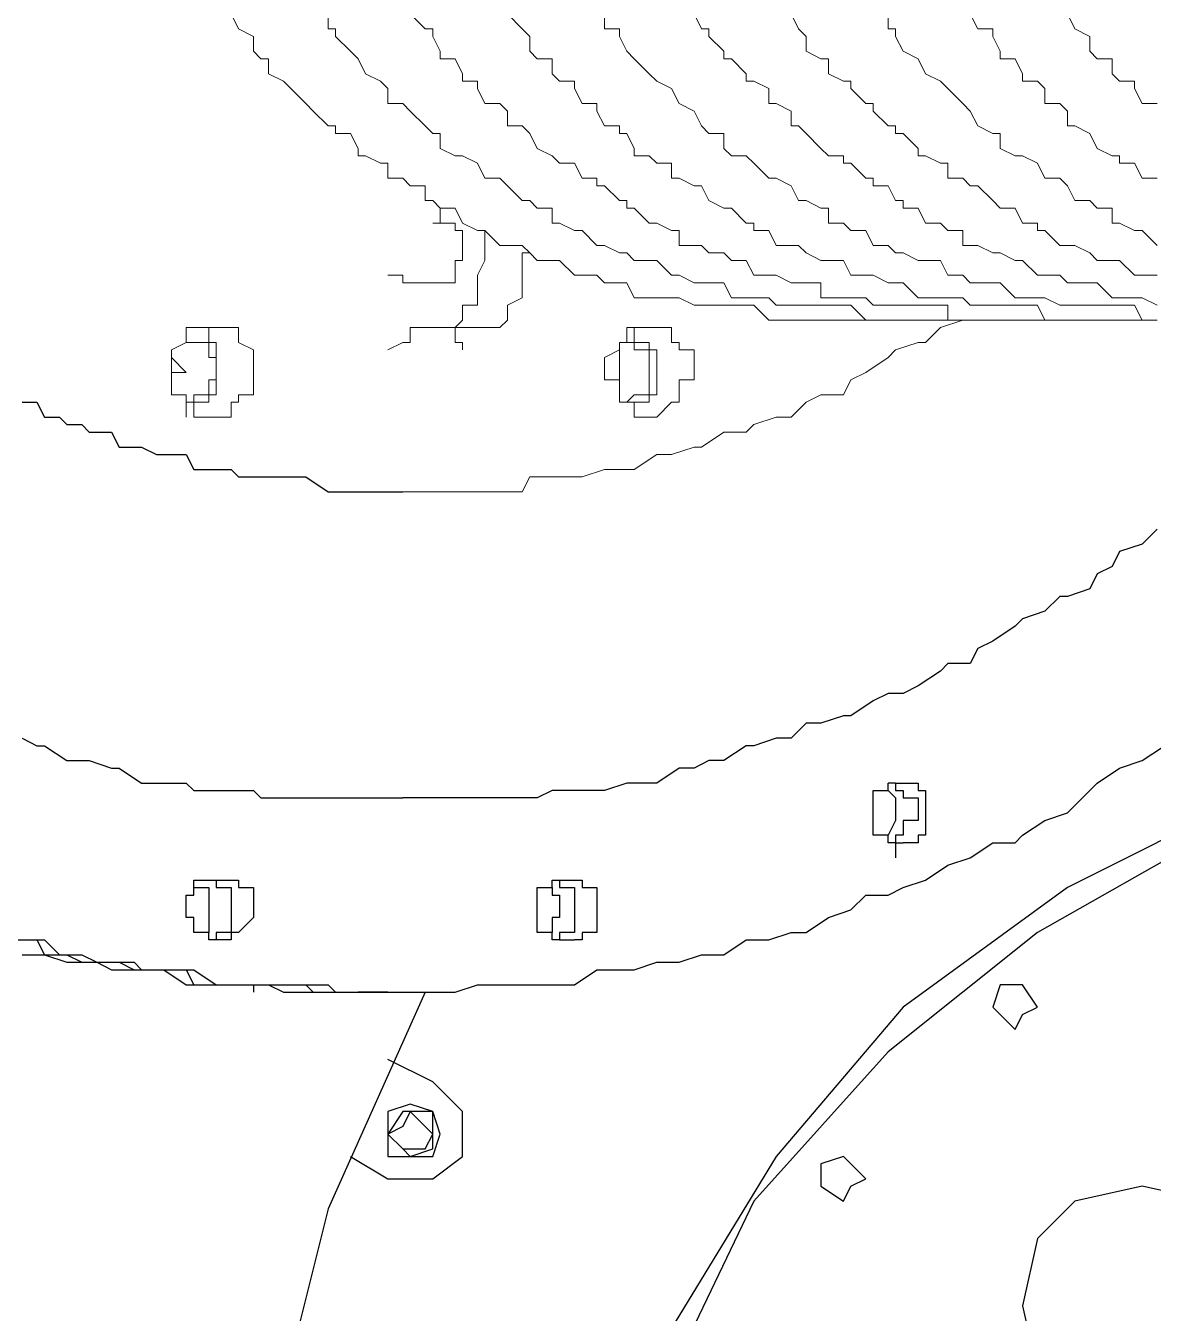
# Model space of a CAD drawing. Header units: millimetres. Extents: x 37084 to 180780, y -153145 to -16322.
# Drawn here: x 75277.8 to 75591.9, y -115661.5 to -115302.8 of the extents above; entities that cross this region are included whole.
import ezdxf

# ---------------------------------------------------------------- set-up
doc = ezdxf.new("R2010")
doc.units = ezdxf.units.MM
doc.header["$MEASUREMENT"] = 0
doc.linetypes.add('CONTINU', pattern=[0])
doc.layers.add('00', color=5, linetype='Continuous', lineweight=9)

# ---------------------------------------------------------------- blocks, each defined once
blk = doc.blocks.new('MBA')
at = {"color": 0, "linetype": 'ByBlock', "lineweight": 25}
for points in [[(1957638.08, 286330.96), (1957644.32, 286330.96), (1957648.48, 286326.8), (1957654.72, 286326.8), (1957658.88, 286324.72), (1957663.04, 286324.72), (1957669.28, 286324.72), (1957671.36, 286322.64), (1957677.6, 286322.64), (1957683.84, 286322.64), (1957685.92, 286322.64), (1957692.17, 286318.48), (1957696.33, 286318.48), (1957702.57, 286318.48), (1957706.73, 286318.48), (1957710.89, 286318.48), (1957717.13, 286318.48), (1957723.37, 286318.48), (1957725.45, 286316.4), (1957731.69, 286316.4)], [(1957638.08, 286387.13), (1957642.24, 286385.05), (1957644.32, 286385.05), (1957650.56, 286380.89), (1957654.72, 286380.89), (1957656.8, 286380.89), (1957663.04, 286378.81), (1957665.12, 286378.81), (1957671.36, 286374.65), (1957675.52, 286374.65), (1957677.6, 286374.65), (1957683.84, 286374.65), (1957685.92, 286372.57), (1957692.17, 286372.57), (1957696.33, 286372.57), (1957702.57, 286372.57), (1957704.65, 286370.49), (1957706.73, 286370.49), (1957712.97, 286370.49), (1957717.13, 286370.49), (1957723.37, 286370.49), (1957725.45, 286370.49), (1957731.69, 286370.49), (1957733.77, 286370.49), (1957737.93, 286370.49)], [(1957638.08, 286480.74), (1957642.24, 286480.74), (1957644.32, 286476.58), (1957648.48, 286476.58), (1957650.56, 286474.5), (1957654.72, 286474.5), (1957656.8, 286472.42), (1957658.88, 286472.42), (1957663.04, 286472.42), (1957665.12, 286468.26), (1957669.28, 286468.26), (1957671.36, 286468.26), (1957675.52, 286466.17), (1957677.6, 286466.17), (1957679.68, 286466.17), (1957683.84, 286466.17), (1957685.92, 286462.01), (1957690.09, 286462.01), (1957692.17, 286462.01), (1957696.33, 286462.01), (1957698.41, 286459.93), (1957702.57, 286459.93), (1957704.65, 286459.93), (1957706.73, 286459.93), (1957710.89, 286459.93), (1957712.97, 286459.93), (1957717.13, 286459.93), (1957723.37, 286455.77), (1957725.45, 286455.77), (1957729.61, 286455.77), (1957731.69, 286455.77), (1957733.77, 286455.77), (1957737.93, 286455.77), (1957740.01, 286455.77), (1957744.17, 286455.77)], [(1957638.08, 286326.8), (1957644.32, 286326.8), (1957650.56, 286324.72), (1957654.72, 286324.72), (1957658.88, 286324.72), (1957663.04, 286322.64), (1957669.28, 286322.64), (1957671.36, 286322.64), (1957677.6, 286322.64), (1957683.84, 286318.48), (1957685.92, 286318.48), (1957692.17, 286318.48), (1957696.33, 286318.48), (1957702.57, 286318.48), (1957706.73, 286318.48), (1957710.89, 286316.4), (1957717.13, 286316.4), (1957719.21, 286316.4), (1957725.45, 286316.4), (1957731.69, 286316.4)], [(1957636, 286330.96), (1957642.24, 286330.96), (1957644.32, 286326.8), (1957650.56, 286326.8), (1957654.72, 286324.72), (1957658.88, 286324.72), (1957665.12, 286324.72), (1957669.28, 286322.64), (1957675.52, 286322.64), (1957677.6, 286322.64), (1957683.84, 286322.64), (1957685.92, 286318.48), (1957692.17, 286318.48), (1957698.41, 286318.48), (1957702.57, 286318.48), (1957706.73, 286318.48), (1957710.89, 286318.48), (1957717.13, 286318.48), (1957719.21, 286316.4), (1957725.45, 286316.4), (1957731.69, 286316.4)], [(1957740.01, 286316.4), (1957746.25, 286316.4), (1957752.49, 286316.4), (1957758.73, 286316.4), (1957764.97, 286318.48), (1957771.21, 286318.48), (1957779.53, 286318.48), (1957785.77, 286318.48), (1957792.01, 286318.48), (1957798.25, 286322.64), (1957804.49, 286322.64), (1957808.65, 286322.64), (1957814.89, 286324.72), (1957821.14, 286324.72), (1957827.38, 286326.8), (1957833.62, 286326.8), (1957839.86, 286330.96), (1957846.1, 286330.96), (1957852.34, 286333.04), (1957856.5, 286333.04), (1957862.74, 286337.21), (1957868.98, 286339.29), (1957873.14, 286343.45), (1957879.38, 286343.45), (1957883.54, 286345.53), (1957889.78, 286347.61), (1957896.02, 286351.77), (1957902.26, 286353.85), (1957908.5, 286358.01), (1957914.74, 286358.01), (1957916.82, 286360.09), (1957923.06, 286364.25), (1957929.3, 286366.33), (1957935.54, 286372.57), (1957937.62, 286374.65), (1957943.86, 286378.81), (1957950.1, 286380.89), (1957956.35, 286385.05)], [(1957954.27, 286445.37), (1957950.1, 286441.21), (1957943.86, 286439.13), (1957941.78, 286434.97), (1957937.62, 286432.89), (1957935.54, 286428.73), (1957929.3, 286426.65), (1957927.22, 286426.65), (1957923.06, 286422.49), (1957916.82, 286420.41), (1957914.74, 286418.33), (1957908.5, 286414.17), (1957904.34, 286412.09), (1957902.26, 286407.93), (1957896.02, 286407.93), (1957893.94, 286405.85), (1957887.7, 286401.69), (1957883.54, 286399.61), (1957879.38, 286399.61), (1957875.22, 286397.53), (1957868.98, 286393.37), (1957866.9, 286393.37), (1957860.66, 286391.29), (1957856.5, 286391.29), (1957852.34, 286387.13), (1957848.18, 286387.13), (1957841.94, 286385.05), (1957839.86, 286385.05), (1957833.62, 286380.89), (1957829.46, 286380.89), (1957825.3, 286378.81), (1957821.14, 286378.81), (1957814.89, 286374.65), (1957808.65, 286374.65), (1957806.57, 286374.65), (1957800.33, 286372.57), (1957798.25, 286372.57), (1957792.01, 286372.57), (1957785.77, 286372.57), (1957781.61, 286370.49), (1957777.45, 286370.49), (1957773.29, 286370.49), (1957767.05, 286370.49), (1957760.81, 286370.49), (1957758.73, 286370.49), (1957752.49, 286370.49), (1957750.41, 286370.49), (1957744.17, 286370.49)], [(1958228.85, 286337.21), (1958181, 286360.09), (1958126.92, 286374.65), (1958072.83, 286380.89), (1958018.75, 286374.65), (1957968.83, 286360.09), (1957920.98, 286333.04), (1957879.38, 286299.76), (1957841.94, 286258.16), (1957819.05, 286210.32)], [(1957881.46, 286358.01), (1957879.38, 286358.01), (1957879.38, 286360.09), (1957875.22, 286360.09), (1957875.22, 286364.25), (1957875.22, 286366.33), (1957875.22, 286370.49), (1957875.22, 286372.57), (1957879.38, 286372.57), (1957879.38, 286374.65)], [(1957881.46, 286374.65), (1957879.38, 286374.65)], [(1957881.46, 286374.65), (1957883.54, 286374.65)], [(1957881.46, 286374.65), (1957881.46, 286372.57), (1957883.54, 286372.57), (1957883.54, 286370.49), (1957887.7, 286370.49), (1957887.7, 286366.33), (1957887.7, 286364.25), (1957883.54, 286364.25), (1957883.54, 286360.09), (1957881.46, 286360.09), (1957881.46, 286358.01), (1957883.54, 286358.01)], [(1957883.54, 286374.65), (1957887.7, 286374.65), (1957887.7, 286372.57), (1957889.78, 286372.57), (1957889.78, 286370.49), (1957889.78, 286366.33), (1957889.78, 286364.25), (1957889.78, 286360.09), (1957887.7, 286360.09), (1957887.7, 286358.01)], [(1957737.93, 286370.49), (1957744.17, 286370.49)], [(1957979.23, 286370.49), (1957929.3, 286345.53), (1957883.54, 286312.24), (1957848.18, 286270.64), (1957819.05, 286222.8), (1957800.33, 286168.71), (1957794.09, 286114.63), (1957798.25, 286058.46), (1957812.81, 286004.38), (1957835.7, 285952.38), (1957873.14, 285910.77), (1957914.74, 285873.33), (1957962.59, 285846.29), (1958016.67, 285829.65), (1958070.75, 285823.41), (1958126.92, 285827.57), (1958181, 285842.13), (1958228.85, 285869.17), (1958274.61, 285904.53), (1958309.97, 285948.22), (1958337.01, 285998.14), (1958351.58, 286052.22), (1958357.82, 286106.31)], [(1957879.38, 286372.57), (1957881.46, 286370.49), (1957881.46, 286366.33), (1957881.46, 286364.25), (1957879.38, 286360.09)], [(1957881.46, 286358.01), (1957881.46, 286353.85)], [(1957887.7, 286358.01), (1957883.54, 286358.01)], [(1957692.17, 286330.96), (1957690.09, 286330.96), (1957690.09, 286333.04), (1957685.92, 286333.04), (1957685.92, 286337.21), (1957683.84, 286337.21), (1957683.84, 286339.29), (1957683.84, 286343.45), (1957685.92, 286343.45), (1957685.92, 286345.53), (1957685.92, 286347.61), (1957690.09, 286347.61), (1957692.17, 286347.61)], [(1957685.92, 286345.53), (1957690.09, 286345.53), (1957690.09, 286343.45), (1957690.09, 286339.29), (1957690.09, 286337.21), (1957690.09, 286333.04), (1957685.92, 286333.04)], [(1957690.09, 286347.61), (1957692.17, 286347.61), (1957692.17, 286345.53), (1957696.33, 286345.53), (1957696.33, 286343.45), (1957696.33, 286339.29), (1957696.33, 286337.21), (1957696.33, 286333.04), (1957692.17, 286333.04), (1957692.17, 286330.96), (1957690.09, 286330.96)], [(1957692.17, 286347.61), (1957696.33, 286347.61), (1957698.41, 286347.61), (1957698.41, 286345.53), (1957702.57, 286345.53), (1957702.57, 286343.45), (1957702.57, 286339.29), (1957702.57, 286337.21), (1957698.41, 286333.04), (1957696.33, 286333.04), (1957696.33, 286330.96), (1957692.17, 286330.96)], [(1957787.85, 286347.61), (1957787.85, 286345.53), (1957792.01, 286345.53), (1957792.01, 286343.45), (1957792.01, 286339.29), (1957792.01, 286337.21), (1957792.01, 286333.04), (1957787.85, 286333.04), (1957787.85, 286330.96), (1957785.77, 286330.96), (1957785.77, 286333.04), (1957781.61, 286333.04), (1957781.61, 286337.21), (1957781.61, 286339.29), (1957781.61, 286343.45), (1957781.61, 286345.53), (1957785.77, 286345.53), (1957785.77, 286347.61)], [(1957781.61, 286345.53), (1957785.77, 286345.53)], [(1957785.77, 286347.61), (1957787.85, 286347.61)], [(1957785.77, 286345.53), (1957785.77, 286343.45)], [(1957785.77, 286345.53), (1957785.77, 286343.45), (1957787.85, 286343.45), (1957787.85, 286339.29), (1957787.85, 286337.21), (1957785.77, 286337.21), (1957785.77, 286333.04)], [(1957787.85, 286347.61), (1957792.01, 286347.61), (1957794.09, 286347.61), (1957794.09, 286345.53), (1957798.25, 286345.53), (1957798.25, 286343.45), (1957798.25, 286339.29), (1957798.25, 286337.21), (1957798.25, 286333.04), (1957794.09, 286333.04), (1957794.09, 286330.96), (1957792.01, 286330.96)], [(1957787.85, 286330.96), (1957792.01, 286330.96)], [(1957702.57, 286318.48), (1957704.65, 286318.48)], [(1957702.57, 286318.48), (1957702.57, 286316.4)], [(1957750.41, 286316.4), (1957723.37, 286256.08), (1957706.73, 286189.51), (1957704.65, 286120.87), (1957712.97, 286054.3), (1957737.93, 285991.9), (1957767.05, 285931.57), (1957812.81, 285881.65)], [(1957731.69, 286316.4), (1957740.01, 286316.4)], [(1957731.69, 286316.4), (1957733.77, 286316.4)], [(1957740.01, 286316.4), (1957733.77, 286316.4), (1957731.69, 286316.4)], [(1957731.69, 286316.4), (1957733.77, 286316.4)], [(1957908.5, 286312.24), (1957910.58, 286310.16), (1957914.74, 286306), (1957916.82, 286310.16), (1957920.98, 286312.24), (1957916.82, 286318.48), (1957914.74, 286318.48), (1957910.58, 286318.48), (1957908.5, 286312.24)], [(1957752.49, 286291.44), (1957740.01, 286297.68)], [(1957740.01, 286264.4), (1957752.49, 286264.4), (1957760.81, 286270.64), (1957760.81, 286283.12), (1957752.49, 286291.44)], [(1957740.01, 286276.88), (1957740.01, 286270.64), (1957746.25, 286270.64), (1957752.49, 286270.64), (1957754.57, 286276.88), (1957752.49, 286283.12), (1957746.25, 286285.2), (1957740.01, 286283.12), (1957740.01, 286276.88)], [(1957740.01, 286276.88), (1957744.17, 286272.72), (1957746.25, 286270.64), (1957752.49, 286272.72), (1957752.49, 286276.88), (1957752.49, 286283.12), (1957746.25, 286283.12), (1957744.17, 286283.12), (1957740.01, 286276.88)], [(1957740.01, 286276.88), (1957744.17, 286272.72), (1957746.25, 286272.72), (1957750.41, 286272.72), (1957752.49, 286276.88), (1957750.41, 286278.96), (1957746.25, 286283.12), (1957744.17, 286278.96), (1957740.01, 286276.88)], [(1957729.61, 286270.64), (1957740.01, 286264.4)], [(1957860.66, 286264.4), (1957860.66, 286262.32), (1957866.9, 286258.16), (1957868.98, 286262.32), (1957873.14, 286264.4), (1957868.98, 286268.56), (1957866.9, 286270.64), (1957860.66, 286268.56), (1957860.66, 286264.4)], [(1957916.82, 286229.04), (1957920.98, 286210.32), (1957931.38, 286197.83), (1957950.1, 286193.67), (1957968.83, 286197.83), (1957979.23, 286210.32), (1957985.47, 286229.04), (1957979.23, 286247.76), (1957968.83, 286258.16), (1957950.1, 286262.32), (1957931.38, 286258.16), (1957920.98, 286247.76), (1957916.82, 286229.04)]]:
    blk.add_lwpolyline(points, dxfattribs=at)
at = {"color": 0, "linetype": 'ByBlock', "lineweight": 13}
for points in [[(1957873.14, 286503.62), (1957868.98, 286503.62), (1957866.9, 286503.62), (1957862.74, 286503.62), (1957860.66, 286503.62), (1957856.5, 286503.62), (1957854.42, 286503.62), (1957852.34, 286503.62), (1957848.18, 286503.62), (1957846.1, 286503.62), (1957841.94, 286507.78), (1957839.86, 286507.78), (1957835.7, 286507.78), (1957833.62, 286507.78), (1957829.46, 286507.78), (1957827.38, 286507.78), (1957825.3, 286507.78), (1957821.14, 286509.86), (1957819.05, 286509.86), (1957814.89, 286509.86), (1957812.81, 286509.86), (1957808.65, 286509.86), (1957806.57, 286514.02), (1957804.49, 286514.02), (1957800.33, 286514.02), (1957798.25, 286516.1), (1957794.09, 286516.1), (1957792.01, 286516.1), (1957787.85, 286520.26), (1957785.77, 286520.26), (1957781.61, 286520.26), (1957779.53, 286522.34), (1957777.45, 286524.42), (1957773.29, 286524.42), (1957771.21, 286524.42), (1957767.05, 286528.58), (1957764.97, 286528.58), (1957760.81, 286530.66), (1957758.73, 286534.82), (1957754.57, 286534.82), (1957752.49, 286536.9), (1957750.41, 286536.9), (1957750.41, 286541.06), (1957746.25, 286541.06), (1957744.17, 286543.14), (1957740.01, 286543.14), (1957740.01, 286547.3), (1957737.93, 286547.3), (1957733.77, 286549.38), (1957731.69, 286549.38), (1957731.69, 286551.46), (1957729.61, 286555.62), (1957725.45, 286555.62), (1957725.45, 286557.7), (1957723.37, 286557.7), (1957719.21, 286561.86), (1957717.13, 286563.94), (1957712.97, 286568.1), (1957710.89, 286570.18), (1957706.73, 286572.26), (1957706.73, 286576.42), (1957704.65, 286576.42), (1957702.57, 286578.5), (1957702.57, 286582.66), (1957698.41, 286584.74), (1957696.33, 286588.9)], [(1957900.18, 286503.62), (1957896.02, 286503.62), (1957893.94, 286503.62), (1957889.78, 286503.62), (1957887.7, 286503.62), (1957883.54, 286503.62), (1957881.46, 286503.62), (1957879.38, 286503.62), (1957875.22, 286503.62), (1957873.14, 286503.62), (1957868.98, 286507.78), (1957866.9, 286507.78), (1957862.74, 286507.78), (1957860.66, 286507.78), (1957856.5, 286507.78), (1957854.42, 286507.78), (1957852.34, 286507.78), (1957848.18, 286507.78), (1957846.1, 286509.86), (1957841.94, 286509.86), (1957839.86, 286509.86), (1957835.7, 286509.86), (1957833.62, 286514.02), (1957829.46, 286514.02), (1957827.38, 286514.02), (1957825.3, 286514.02), (1957821.14, 286516.1), (1957819.05, 286516.1), (1957814.89, 286520.26), (1957812.81, 286520.26), (1957808.65, 286520.26), (1957806.57, 286522.34), (1957804.49, 286522.34), (1957800.33, 286524.42), (1957798.25, 286524.42), (1957794.09, 286528.58), (1957792.01, 286528.58), (1957787.85, 286530.66), (1957785.77, 286530.66), (1957785.77, 286534.82), (1957781.61, 286534.82), (1957779.53, 286536.9), (1957777.45, 286536.9), (1957773.29, 286541.06), (1957771.21, 286543.14), (1957767.05, 286543.14), (1957764.97, 286547.3), (1957760.81, 286549.38), (1957758.73, 286549.38), (1957754.57, 286551.46), (1957754.57, 286555.62), (1957752.49, 286555.62), (1957750.41, 286557.7), (1957746.25, 286561.86), (1957744.17, 286563.94), (1957740.01, 286563.94), (1957740.01, 286568.1), (1957737.93, 286570.18), (1957733.77, 286572.26), (1957731.69, 286576.42), (1957729.61, 286578.5), (1957725.45, 286582.66), (1957725.45, 286584.74), (1957723.37, 286584.74), (1957723.37, 286588.9)], [(1957927.22, 286503.62), (1957923.06, 286503.62), (1957920.98, 286503.62), (1957916.82, 286503.62), (1957914.74, 286503.62), (1957910.58, 286503.62), (1957908.5, 286503.62), (1957904.34, 286503.62), (1957902.26, 286503.62), (1957900.18, 286503.62), (1957896.02, 286503.62), (1957896.02, 286507.78), (1957893.94, 286507.78), (1957889.78, 286507.78), (1957887.7, 286507.78), (1957883.54, 286507.78), (1957881.46, 286507.78), (1957879.38, 286507.78), (1957875.22, 286507.78), (1957873.14, 286509.86), (1957868.98, 286509.86), (1957866.9, 286509.86), (1957862.74, 286509.86), (1957860.66, 286509.86), (1957860.66, 286514.02), (1957856.5, 286514.02), (1957854.42, 286514.02), (1957852.34, 286514.02), (1957848.18, 286516.1), (1957846.1, 286516.1), (1957841.94, 286516.1), (1957839.86, 286520.26), (1957835.7, 286520.26), (1957833.62, 286522.34), (1957829.46, 286522.34), (1957827.38, 286524.42), (1957825.3, 286524.42), (1957821.14, 286524.42), (1957821.14, 286528.58), (1957819.05, 286528.58), (1957814.89, 286530.66), (1957812.81, 286530.66), (1957808.65, 286534.82), (1957806.57, 286534.82), (1957806.57, 286536.9), (1957804.49, 286536.9), (1957800.33, 286541.06), (1957798.25, 286541.06), (1957798.25, 286543.14), (1957794.09, 286543.14), (1957792.01, 286547.3), (1957787.85, 286547.3), (1957785.77, 286549.38), (1957781.61, 286551.46), (1957779.53, 286555.62), (1957777.45, 286557.7), (1957773.29, 286557.7), (1957773.29, 286561.86), (1957771.21, 286563.94), (1957767.05, 286563.94), (1957764.97, 286568.1), (1957764.97, 286570.18), (1957760.81, 286570.18), (1957760.81, 286572.26), (1957758.73, 286576.42), (1957754.57, 286576.42), (1957754.57, 286578.5), (1957752.49, 286582.66), (1957752.49, 286584.74), (1957750.41, 286584.74), (1957746.25, 286588.9)], [(1957950.1, 286503.62), (1957948.02, 286503.62), (1957943.86, 286503.62), (1957941.78, 286503.62), (1957937.62, 286503.62), (1957935.54, 286503.62), (1957931.38, 286503.62), (1957929.3, 286503.62), (1957927.22, 286503.62), (1957923.06, 286503.62), (1957920.98, 286507.78), (1957916.82, 286507.78), (1957914.74, 286507.78), (1957910.58, 286507.78), (1957908.5, 286507.78), (1957904.34, 286507.78), (1957902.26, 286507.78), (1957900.18, 286509.86), (1957896.02, 286509.86), (1957893.94, 286509.86), (1957889.78, 286509.86), (1957887.7, 286509.86), (1957883.54, 286514.02), (1957881.46, 286514.02), (1957879.38, 286514.02), (1957875.22, 286516.1), (1957873.14, 286516.1), (1957868.98, 286516.1), (1957866.9, 286520.26), (1957862.74, 286520.26), (1957860.66, 286520.26), (1957856.5, 286522.34), (1957854.42, 286524.42), (1957852.34, 286524.42), (1957848.18, 286524.42), (1957846.1, 286528.58), (1957841.94, 286528.58), (1957841.94, 286530.66), (1957839.86, 286530.66), (1957835.7, 286534.82), (1957833.62, 286534.82), (1957829.46, 286536.9), (1957827.38, 286541.06), (1957825.3, 286541.06), (1957821.14, 286543.14), (1957819.05, 286543.14), (1957819.05, 286547.3), (1957814.89, 286547.3), (1957812.81, 286549.38), (1957808.65, 286549.38), (1957808.65, 286551.46), (1957806.57, 286555.62), (1957804.49, 286555.62), (1957804.49, 286557.7), (1957800.33, 286557.7), (1957798.25, 286561.86), (1957798.25, 286563.94), (1957794.09, 286563.94), (1957792.01, 286568.1), (1957792.01, 286570.18), (1957787.85, 286570.18), (1957785.77, 286572.26), (1957785.77, 286576.42), (1957781.61, 286576.42), (1957779.53, 286578.5), (1957779.53, 286582.66), (1957777.45, 286584.74), (1957773.29, 286588.9)], [(1957954.27, 286503.62), (1957950.1, 286503.62), (1957948.02, 286507.78), (1957943.86, 286507.78), (1957941.78, 286507.78), (1957937.62, 286507.78), (1957935.54, 286507.78), (1957931.38, 286507.78), (1957929.3, 286507.78), (1957927.22, 286507.78), (1957923.06, 286509.86), (1957920.98, 286509.86), (1957916.82, 286509.86), (1957914.74, 286509.86), (1957910.58, 286514.02), (1957908.5, 286514.02), (1957904.34, 286514.02), (1957902.26, 286514.02), (1957900.18, 286516.1), (1957896.02, 286516.1), (1957893.94, 286520.26), (1957889.78, 286520.26), (1957887.7, 286520.26), (1957883.54, 286522.34), (1957881.46, 286522.34), (1957879.38, 286524.42), (1957875.22, 286524.42), (1957873.14, 286528.58), (1957868.98, 286528.58), (1957866.9, 286530.66), (1957862.74, 286530.66), (1957862.74, 286534.82), (1957860.66, 286534.82), (1957856.5, 286536.9), (1957854.42, 286536.9), (1957852.34, 286541.06), (1957848.18, 286543.14), (1957846.1, 286543.14), (1957841.94, 286547.3), (1957839.86, 286549.38), (1957835.7, 286549.38), (1957833.62, 286551.46), (1957833.62, 286555.62), (1957829.46, 286555.62), (1957827.38, 286557.7), (1957825.3, 286561.86), (1957821.14, 286563.94), (1957819.05, 286568.1), (1957814.89, 286570.18), (1957812.81, 286572.26), (1957808.65, 286576.42), (1957806.57, 286578.5), (1957804.49, 286582.66), (1957804.49, 286584.74), (1957800.33, 286584.74), (1957800.33, 286588.9)], [(1957954.27, 286507.78), (1957950.1, 286509.86), (1957948.02, 286509.86), (1957943.86, 286509.86), (1957941.78, 286509.86), (1957937.62, 286514.02), (1957935.54, 286514.02), (1957931.38, 286514.02), (1957929.3, 286514.02), (1957927.22, 286516.1), (1957923.06, 286516.1), (1957920.98, 286516.1), (1957916.82, 286520.26), (1957914.74, 286520.26), (1957910.58, 286522.34), (1957908.5, 286522.34), (1957904.34, 286524.42), (1957902.26, 286524.42), (1957900.18, 286524.42), (1957900.18, 286528.58), (1957896.02, 286528.58), (1957893.94, 286530.66), (1957889.78, 286530.66), (1957887.7, 286534.82), (1957883.54, 286534.82), (1957883.54, 286536.9), (1957881.46, 286536.9), (1957879.38, 286541.06), (1957875.22, 286541.06), (1957875.22, 286543.14), (1957873.14, 286543.14), (1957868.98, 286547.3), (1957866.9, 286547.3), (1957866.9, 286549.38), (1957862.74, 286549.38), (1957860.66, 286551.46), (1957856.5, 286555.62), (1957854.42, 286557.7), (1957852.34, 286557.7), (1957852.34, 286561.86), (1957848.18, 286563.94), (1957846.1, 286563.94), (1957846.1, 286568.1), (1957841.94, 286570.18), (1957839.86, 286570.18), (1957839.86, 286572.26), (1957835.7, 286576.42), (1957833.62, 286576.42), (1957833.62, 286578.5), (1957829.46, 286582.66), (1957829.46, 286584.74), (1957827.38, 286584.74), (1957825.3, 286588.9)], [(1957954.27, 286516.1), (1957950.1, 286516.1), (1957948.02, 286516.1), (1957943.86, 286520.26), (1957941.78, 286520.26), (1957937.62, 286520.26), (1957935.54, 286522.34), (1957931.38, 286524.42), (1957929.3, 286524.42), (1957927.22, 286524.42), (1957923.06, 286528.58), (1957920.98, 286528.58), (1957920.98, 286530.66), (1957916.82, 286530.66), (1957914.74, 286534.82), (1957910.58, 286534.82), (1957908.5, 286536.9), (1957904.34, 286541.06), (1957902.26, 286541.06), (1957900.18, 286543.14), (1957896.02, 286543.14), (1957896.02, 286547.3), (1957893.94, 286547.3), (1957889.78, 286549.38), (1957887.7, 286549.38), (1957887.7, 286551.46), (1957883.54, 286555.62), (1957881.46, 286555.62), (1957881.46, 286557.7), (1957879.38, 286557.7), (1957875.22, 286561.86), (1957875.22, 286563.94), (1957873.14, 286563.94), (1957868.98, 286568.1), (1957868.98, 286570.18), (1957866.9, 286570.18), (1957862.74, 286572.26), (1957862.74, 286576.42), (1957860.66, 286576.42), (1957856.5, 286578.5), (1957856.5, 286582.66), (1957854.42, 286584.74), (1957852.34, 286588.9)], [(1957954.27, 286524.42), (1957950.1, 286528.58), (1957948.02, 286528.58), (1957943.86, 286530.66), (1957941.78, 286530.66), (1957941.78, 286534.82), (1957937.62, 286534.82), (1957935.54, 286536.9), (1957931.38, 286536.9), (1957929.3, 286541.06), (1957927.22, 286543.14), (1957923.06, 286543.14), (1957920.98, 286547.3), (1957916.82, 286549.38), (1957914.74, 286549.38), (1957910.58, 286551.46), (1957910.58, 286555.62), (1957908.5, 286555.62), (1957904.34, 286557.7), (1957902.26, 286561.86), (1957900.18, 286563.94), (1957896.02, 286568.1), (1957893.94, 286570.18), (1957889.78, 286572.26), (1957887.7, 286576.42), (1957883.54, 286578.5), (1957881.46, 286582.66), (1957881.46, 286584.74), (1957879.38, 286584.74), (1957879.38, 286588.9)], [(1957954.27, 286543.14), (1957950.1, 286543.14), (1957948.02, 286547.3), (1957943.86, 286547.3), (1957943.86, 286549.38), (1957941.78, 286549.38), (1957937.62, 286551.46), (1957935.54, 286555.62), (1957931.38, 286557.7), (1957929.3, 286557.7), (1957929.3, 286561.86), (1957927.22, 286563.94), (1957923.06, 286563.94), (1957923.06, 286568.1), (1957920.98, 286570.18), (1957916.82, 286570.18), (1957916.82, 286572.26), (1957914.74, 286576.42), (1957910.58, 286576.42), (1957910.58, 286578.5), (1957908.5, 286582.66), (1957908.5, 286584.74), (1957904.34, 286584.74), (1957902.26, 286588.9)], [(1957954.27, 286563.94), (1957950.1, 286563.94), (1957948.02, 286568.1), (1957948.02, 286570.18), (1957943.86, 286570.18), (1957941.78, 286572.26), (1957941.78, 286576.42), (1957937.62, 286576.42), (1957935.54, 286578.5), (1957935.54, 286582.66), (1957931.38, 286584.74), (1957929.3, 286588.9)], [(1957754.57, 286534.82), (1957754.57, 286530.66)], [(1957758.73, 286530.66), (1957754.57, 286530.66), (1957754.57, 286534.82)], [(1957754.57, 286530.66), (1957752.49, 286530.66)], [(1957760.81, 286528.58), (1957760.81, 286524.42), (1957760.81, 286522.34), (1957760.81, 286520.26), (1957758.73, 286520.26), (1957758.73, 286516.1), (1957758.73, 286514.02), (1957754.57, 286514.02)], [(1957754.57, 286501.54), (1957758.73, 286501.54), (1957760.81, 286503.62), (1957760.81, 286507.78), (1957764.97, 286507.78), (1957764.97, 286509.86), (1957764.97, 286514.02), (1957764.97, 286516.1), (1957767.05, 286520.26), (1957767.05, 286522.34), (1957767.05, 286524.42), (1957767.05, 286528.58)], [(1957760.81, 286528.58), (1957758.73, 286528.58), (1957758.73, 286530.66)], [(1957767.05, 286528.58), (1957767.05, 286524.42)], [(1957767.05, 286501.54), (1957771.21, 286501.54), (1957773.29, 286503.62), (1957773.29, 286507.78), (1957777.45, 286509.86), (1957777.45, 286514.02), (1957777.45, 286516.1), (1957777.45, 286520.26), (1957777.45, 286522.34), (1957779.53, 286522.34)], [(1957746.25, 286514.02), (1957744.17, 286514.02), (1957744.17, 286516.1), (1957740.01, 286516.1)], [(1957754.57, 286514.02), (1957746.25, 286514.02)], [(1957900.18, 286503.62), (1957893.94, 286501.54), (1957889.78, 286497.38), (1957887.7, 286497.38), (1957881.46, 286495.3), (1957879.38, 286493.22), (1957873.14, 286489.06), (1957868.98, 286486.98), (1957866.9, 286482.82), (1957860.66, 286482.82), (1957856.5, 286480.74), (1957852.34, 286476.58), (1957848.18, 286476.58), (1957841.94, 286474.5), (1957839.86, 286472.42), (1957833.62, 286472.42), (1957827.38, 286468.26), (1957825.3, 286468.26), (1957819.05, 286466.17), (1957814.89, 286466.17), (1957808.65, 286462.01), (1957804.49, 286462.01), (1957800.33, 286462.01), (1957794.09, 286459.93), (1957792.01, 286459.93), (1957785.77, 286459.93), (1957779.53, 286459.93), (1957777.45, 286455.77), (1957771.21, 286455.77), (1957764.97, 286455.77), (1957760.81, 286455.77), (1957754.57, 286455.77), (1957752.49, 286455.77)], [(1957679.68, 286489.06), (1957679.68, 286493.22), (1957679.68, 286495.3), (1957683.84, 286497.38), (1957683.84, 286501.54), (1957685.92, 286501.54), (1957690.09, 286501.54)], [(1957685.92, 286501.54), (1957690.09, 286501.54), (1957690.09, 286497.38), (1957692.17, 286497.38), (1957692.17, 286495.3), (1957692.17, 286493.22), (1957692.17, 286489.06)], [(1957690.09, 286501.54), (1957692.17, 286501.54), (1957696.33, 286501.54), (1957698.41, 286501.54), (1957698.41, 286497.38), (1957702.57, 286495.3), (1957702.57, 286493.22), (1957702.57, 286489.06)], [(1957746.25, 286501.54), (1957746.25, 286497.38), (1957744.17, 286497.38), (1957740.01, 286495.3)], [(1957767.05, 286501.54), (1957746.25, 286501.54)], [(1957758.73, 286501.54), (1957758.73, 286497.38)], [(1957758.73, 286501.54), (1957758.73, 286497.38), (1957760.81, 286497.38), (1957760.81, 286495.3)], [(1957804.49, 286482.82), (1957804.49, 286486.98), (1957800.33, 286486.98), (1957800.33, 286489.06), (1957800.33, 286493.22), (1957804.49, 286495.3), (1957804.49, 286497.38), (1957806.57, 286497.38), (1957806.57, 286501.54), (1957808.65, 286501.54), (1957812.81, 286501.54)], [(1957808.65, 286501.54), (1957808.65, 286497.38), (1957812.81, 286497.38), (1957812.81, 286495.3)], [(1957812.81, 286501.54), (1957814.89, 286501.54), (1957819.05, 286501.54), (1957819.05, 286497.38), (1957821.14, 286497.38), (1957821.14, 286495.3)], [(1957679.68, 286495.3), (1957679.68, 286493.22), (1957683.84, 286489.06), (1957679.68, 286489.06), (1957679.68, 286486.98)], [(1957683.84, 286480.74), (1957685.92, 286480.74), (1957685.92, 286482.82), (1957690.09, 286482.82), (1957690.09, 286486.98), (1957692.17, 286486.98), (1957692.17, 286489.06), (1957692.17, 286493.22), (1957690.09, 286493.22), (1957690.09, 286495.3), (1957690.09, 286497.38), (1957685.92, 286497.38), (1957683.84, 286497.38)], [(1957804.49, 286495.3), (1957804.49, 286493.22), (1957804.49, 286489.06)], [(1957812.81, 286489.06), (1957812.81, 286493.22), (1957812.81, 286495.3), (1957808.65, 286495.3), (1957808.65, 286497.38), (1957806.57, 286497.38)], [(1957812.81, 286495.3), (1957814.89, 286495.3), (1957814.89, 286493.22), (1957814.89, 286489.06), (1957814.89, 286486.98), (1957814.89, 286482.82), (1957812.81, 286482.82), (1957812.81, 286480.74), (1957808.65, 286480.74)], [(1957821.14, 286495.3), (1957825.3, 286495.3), (1957825.3, 286493.22), (1957825.3, 286489.06), (1957825.3, 286486.98), (1957821.14, 286486.98), (1957821.14, 286482.82), (1957821.14, 286480.74), (1957819.05, 286480.74), (1957814.89, 286476.58), (1957812.81, 286476.58)], [(1957690.09, 286476.58), (1957685.92, 286476.58), (1957685.92, 286480.74), (1957683.84, 286480.74), (1957683.84, 286482.82), (1957679.68, 286482.82), (1957679.68, 286486.98), (1957679.68, 286489.06)], [(1957692.17, 286489.06), (1957692.17, 286486.98), (1957692.17, 286482.82), (1957690.09, 286482.82), (1957690.09, 286480.74), (1957685.92, 286480.74)], [(1957702.57, 286489.06), (1957702.57, 286486.98), (1957702.57, 286482.82), (1957698.41, 286482.82), (1957698.41, 286480.74), (1957696.33, 286480.74), (1957696.33, 286476.58), (1957692.17, 286476.58), (1957690.09, 286476.58)], [(1957804.49, 286486.98), (1957804.49, 286489.06)], [(1957806.57, 286480.74), (1957808.65, 286482.82), (1957812.81, 286482.82), (1957812.81, 286486.98), (1957812.81, 286489.06)], [(1957683.84, 286480.74), (1957683.84, 286476.58)], [(1957812.81, 286476.58), (1957808.65, 286476.58), (1957808.65, 286480.74), (1957806.57, 286480.74), (1957804.49, 286480.74), (1957804.49, 286482.82)], [(1957752.49, 286455.77), (1957744.17, 286455.77)]]:
    blk.add_lwpolyline(points, dxfattribs=at)

msp = doc.modelspace()

# ---------------------------------------------------------------- block references
at = {"layer": '00', "linetype": 'CONTINU', "lineweight": 20}
msp.add_blockref('MBA', (-1882361.32, -401888.42, 0), dxfattribs=at)

doc.saveas('drawing.dxf')
